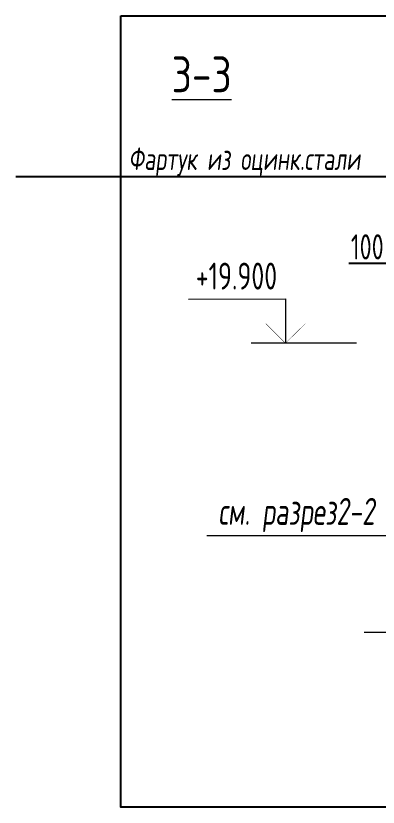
# Model space of a CAD drawing. Header units: millimetres. Extents: x -314343 to 682031, y 21428 to 98936.
# Drawn here: x 410189 to 412208, y 57926 to 62338 of the extents above; entities that cross this region are included whole.
import ezdxf
from ezdxf import colors
from ezdxf.entities.mleader import LeaderData, LeaderLine
from ezdxf.math import Vec2, Vec3

# ---------------------------------------------------------------- set-up
doc = ezdxf.new("R2010")
doc.units = ezdxf.units.MM
doc.header["$MEASUREMENT"] = 0
doc.header["$PDMODE"] = 3
doc.header["$PDSIZE"] = -4
doc.layers.get('0').update_dxf_attribs({"color": 250, "lineweight": 9})
doc.layers.get('Defpoints').update_dxf_attribs({"color": 6})
doc.layers.add('_0', color=250, linetype='Continuous', lineweight=9)
doc.layers.add('АР_Оси', color=195, linetype='Continuous', lineweight=9)
doc.layers.add('PDF _0', color=7, linetype='Continuous')
doc.styles.add('ICOCPEUR', font='isocpeur.ttf')
doc.styles.add('ISOCPEUR', font='isocpeur.ttf', dxfattribs={"width": 0.7})
doc.styles.add('ГОСТ 2.304', font='isocpeur.ttf', dxfattribs={"width": 0.7})
doc.dimstyles.new('R_50', dxfattribs={"dimtxt": 140, "dimasz": 30, "dimexe": 20, "dimexo": 0, "dimgap": 20, "dimtad": 1, "dimdec": 0, "dimrnd": 5, "dimzin": 0, "dimdsep": 46, "dimtxsty": 'ISOCPEUR', "dimblk": 'ARCHTICK', "dimcen": 50, "dimdle": 20, "dimclrd": 256, "dimclre": 256, "dimclrt": 256, "dimadec": 0, "dimazin": 0, "dimtfac": 2, "dimtdec": 0, "dimtofl": 0, "dimtmove": 1, "dimatfit": 3, "dimfxl": 1, "dimtvp": 3, "dimtolj": 1, "dimtzin": 0, "dimarcsym": 0})

# ---------------------------------------------------------------- blocks, each defined once
blk = doc.blocks.new('*U357')
blk.add_lwpolyline([(-1.04909937381754e-14, -47.24723548999296), (-2.220446049250313e-16, -1), (2.25, -0.5000000000000004), (-2.25, 6.106226635438361e-16), (1.110223024625157e-16, 0.5000000000000002), (8.963451456423214e-15, 35.88248590142322)])
blk = doc.blocks.new('_ArchTick')
at = {"color": 0, "linetype": 'ByBlock', "const_width": 0.15}
blk.add_lwpolyline([(-0.5, -0.5), (0.5, 0.5)], dxfattribs=at)
blk = doc.blocks.new('*D371')
at = {"layer": '_0', "lineweight": -2, "ltscale": 500, "transparency": 16777216}
for p, q in [((412044.3129232496, 60959.87250648077), (412515.385464109, 60959.87250648077)), ((412495.385464109, 60959.87250648077), (412637.6079257875, 60959.87250648077)), ((412515.385464109, 60701.52809833235), (412515.385464109, 60979.87250648077)), ((412617.6079257875, 60701.52809833214), (412617.6079257875, 60979.87250648077))]:
    blk.add_line(p, q, dxfattribs=at)
at = {"layer": 'Defpoints', "color": 0, "ltscale": 500, "transparency": 16777216}
for p in [(412617.6079257875, 60959.87250648077), (412515.385464109, 60701.52809833235), (412617.6079257875, 60701.52809833214)]:
    blk.add_point(p, dxfattribs=at)
at = {"layer": '_0', "lineweight": -2, "ltscale": 500, "transparency": 16777216, "xscale": 30, "yscale": 30, "zscale": 30, "rotation": 180}
blk.add_blockref('_ArchTick', (412515.385464109, 60959.87250648077), dxfattribs=at)
at = {"layer": '_0', "lineweight": -2, "ltscale": 500, "transparency": 16777216, "xscale": 30, "yscale": 30, "zscale": 30}
blk.add_blockref('_ArchTick', (412617.6079257875, 60959.87250648077), dxfattribs=at)
at = {"layer": '_0', "ltscale": 500, "transparency": 16777216, "insert": (412147.6129232496, 61049.87250648077), "char_height": 140, "attachment_point": 5, "style": 'ISOCPEUR'}
blk.add_mtext('\\A1;100', dxfattribs=at)

msp = doc.modelspace()

# ---------------------------------------------------------------- linework, layer by layer
at = {"layer": '_0', "color": 7, "ltscale": 500}
msp.add_lwpolyline([(411253.1580284325, 59440.17173417072), (412411.1458660921, 59439.74999150919)], dxfattribs=at)
at = {"layer": 'Defpoints', "color": 5, "ltscale": 500}
msp.add_lwpolyline([(410774.920762418, 62338.47780621948), (415104.0847067842, 62338.47780621948), (415104.0847067842, 57925.70728067704), (410774.920762418, 57925.70728067704)], close=True, dxfattribs=at)
at = {"layer": 'PDF _0', "lineweight": 0}
msp.add_line((412087.9684830342, 60513.09129487143), (411501.1144929192, 60513.09129487134), dxfattribs=at)
msp.add_lwpolyline([(411152.1154835114, 60758.21259540571), (411691.4764339509, 60759.55058026257), (411691.4764339509, 60513.09129487137)], dxfattribs=at)
at = {"layer": 'PDF _0', "lineweight": 30, "const_width": 2}
msp.add_lwpolyline([(411802.8380046858, 60622.13283288265), (411691.4764339509, 60513.09129487137), (411582.4348959397, 60622.13283288265)], dxfattribs=at)

# ---------------------------------------------------------------- block references
at = {"ltscale": 100, "xscale": 23.79851555813043, "yscale": 23.79851555813043, "zscale": 23.79851555813043, "rotation": 270}
msp.add_blockref('*U357', (413254.4006514975, 58901.07409269153), dxfattribs=at)

# ---------------------------------------------------------------- texts
at = {"layer": 'PDF _0', "color": 1, "lineweight": 0, "insert": (411645.3811877182, 60812.07528156586), "char_height": 150, "attachment_point": 9, "style": 'ISOCPEUR'}
msp.add_mtext('+19.900', dxfattribs=at)
at = {"layer": 'PDF _0', "color": 7, "lineweight": 0, "insert": (412190.1592103924, 59459.34412493466), "char_height": 150, "attachment_point": 9, "style": 'ISOCPEUR'}
msp.add_mtext('{\\Q7;см. разрез2-2}', dxfattribs=at)

# ---------------------------------------------------------------- dimensions: what is measured, and where the dimension line sits
at = {"layer": '_0', "color": 1, "ltscale": 500}
dim = msp.add_linear_dim(base=(412617.6079257875, 60959.87250648077), p1=(412515.385464109, 60701.52809833235), p2=(412617.6079257875, 60701.52809833214), dimstyle='R_50', override={"dimpost": '\\X'}, dxfattribs=at)
dim.commit()
dim.dimension.update_dxf_attribs({"geometry": '*D371', "text_midpoint": (412147.6129232496, 61015.42644849826), "dimtype": 160})

# ---------------------------------------------------------------- leaders
at = {"layer": 'PDF _0', "color": 7, "lineweight": 0}
ml = msp.add_multileader_mtext('Standard', dxfattribs=at)
ml.set_content('{\\Q7;\\W0.7;Фартук из оцинк.стали}', color=7, style='ICOCPEUR')
ml.set_leader_properties()
ml.build(insert=Vec2(0, 0))
ml.multileader.update_dxf_attribs({"text_left_attachment_type": 6, "text_right_attachment_type": 6, "dogleg_length": 50, "arrow_head_size": 100})
ctx = ml.context
ctx.base_point, ctx.char_height, ctx.arrow_head_size, ctx.landing_gap_size, ctx.plane_origin = Vec3(410784.9022426602, 61441.24653586047), 125, 100, 33.31167711876517, Vec3(415116.844088002, 62013.93236144219)
ctx.left_attachment, ctx.right_attachment = 6, 6
notes = []
notes.append((ctx, [(0, (1, 1, 0), (412303.7912350816, 61441.24653586047), (-1, 0), 133.2467084750607, [(1, [(412499.9119651696, 60661.72706290802)], 0, [])])]))
ctx.mtext.insert, ctx.mtext.width, ctx.mtext.defined_height, ctx.mtext.flow_direction = Vec3(410818.2139197789, 61603.74653586047), 5276.740994300487, 721.8427417872812, 5
for ctx, leaders in notes:
    for number, flags, end, landing, length, lines in leaders:
        leader = LeaderData()
        leader.index, (leader.has_last_leader_line, leader.has_dogleg_vector, leader.attachment_direction) = number, flags
        leader.last_leader_point, leader.dogleg_vector, leader.dogleg_length = Vec3(end), Vec3(landing), length
        for number, points, colour, breaks in lines:
            line = LeaderLine()
            line.index, line.vertices, line.color, line.breaks = number, Vec3.list(points), colors.encode_raw_color(colour), breaks
            leader.lines.append(line)
        ctx.leaders.append(leader)

# ---------------------------------------------------------------- next in the draw order: texts
at = {"layer": 'АР_Оси', "color": 5, "insert": (411057.6917673907, 62112.03457928373), "char_height": 200, "width": 485.6503782001091, "attachment_point": 1, "line_spacing_factor": 1.149209049011902, "style": 'ГОСТ 2.304', "bg_fill": 2}
msp.add_mtext('{\\W0.8;\\L3-3}', dxfattribs=at)

doc.saveas('drawing.dxf')
